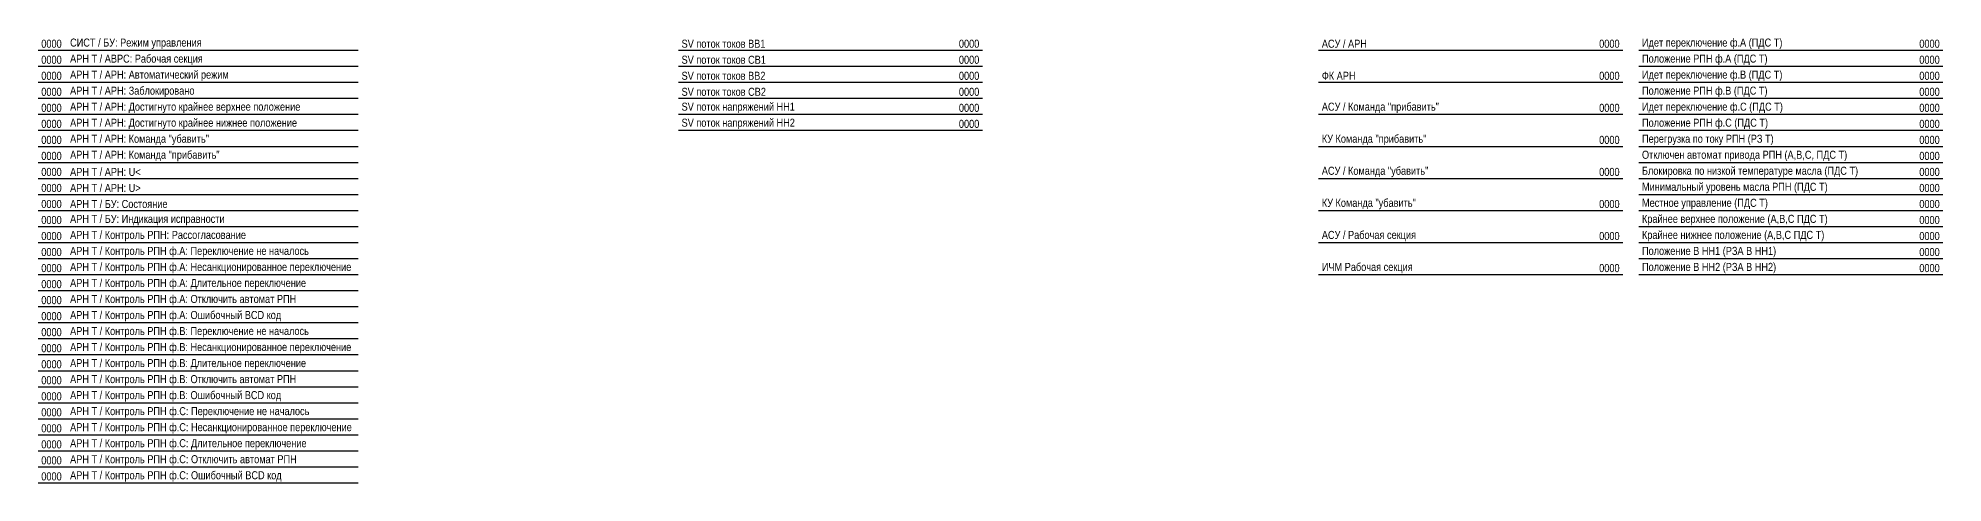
# Model space of a CAD drawing. Header units: millimetres. Extents: x -700 to 1485, y -575 to 4.
# Drawn here: x -700 to -105, y -135 to 4 of the extents above; entities that cross this region are included whole.
import ezdxf

# ---------------------------------------------------------------- set-up
doc = ezdxf.new("R2010")
doc.units = ezdxf.units.MM
for name, color, linetype, lineweight in [('GOOSE', 224, 'Continuous', 30), ('MMS', 190, 'Continuous', 30), ('Вход-Аналоги', 5, 'Continuous', 30), ('Линии связи', 75, 'Continuous', 30), ('Сигналы внутр.', 13, 'Continuous', 30), ('Сигнатура', 153, 'Continuous', 30)]:
    doc.layers.add(name, color=color, linetype=linetype, lineweight=lineweight)
doc.styles.add('Narrow', font='ARIALN.TTF')

msp = doc.modelspace()

# ---------------------------------------------------------------- linework, layer by layer
at = {"layer": 'Линии связи'}
for p, q in [((-700, 0), (-600, 0)), ((-500, 0), (-405, 0)), ((-300, 0), (-205, 0)), ((-200, 0), (-105, 0)), ((-700, -5), (-600, -5)), ((-500, -5), (-405, -5)), ((-200, -5), (-105, -5)), ((-700, -10), (-600, -10)), ((-500, -10), (-405, -10)), ((-300, -10), (-205, -10)), ((-200, -10), (-105, -10)), ((-700, -15), (-600, -15)), ((-500, -15), (-405, -15)), ((-200, -15), (-105, -15)), ((-700, -20), (-600, -20)), ((-500, -20), (-405, -20)), ((-300, -20), (-205, -20)), ((-200, -20), (-105, -20)), ((-700, -25), (-600, -25)), ((-500, -25), (-405, -25)), ((-200, -25), (-105, -25)), ((-700, -30), (-600, -30)), ((-700, -35), (-600, -35)), ((-300, -30), (-205, -30)), ((-200, -30), (-105, -30)), ((-200, -35), (-105, -35)), ((-700, -40), (-600, -40)), ((-300, -40), (-205, -40)), ((-200, -40), (-105, -40)), ((-700, -45), (-600, -45)), ((-200, -45), (-105, -45)), ((-700, -50), (-600, -50)), ((-300, -50), (-205, -50)), ((-200, -50), (-105, -50)), ((-700, -55), (-600, -55)), ((-200, -55), (-105, -55)), ((-700, -60), (-600, -60)), ((-700, -65), (-600, -65)), ((-300, -60), (-205, -60)), ((-200, -60), (-105, -60)), ((-200, -65), (-105, -65)), ((-700, -70), (-600, -70)), ((-300, -70), (-205, -70)), ((-200, -70), (-105, -70)), ((-700, -75), (-600, -75)), ((-700, -80), (-600, -80)), ((-700, -85), (-600, -85)), ((-700, -90), (-600, -90)), ((-700, -95), (-600, -95)), ((-700, -100), (-600, -100)), ((-700, -105), (-600, -105)), ((-700, -110), (-600, -110)), ((-700, -115), (-600, -115)), ((-700, -120), (-600, -120)), ((-700, -125), (-600, -125)), ((-700, -130), (-600, -130)), ((-700, -135), (-600, -135))]:
    msp.add_line(p, q, dxfattribs=at)

# ---------------------------------------------------------------- texts
at = {"layer": 'GOOSE', "char_height": 2.5, "width": 92, "attachment_point": 4, "style": 'Narrow'}
for s, insert in [('Идет переключение ф.А (ПДС Т)', (-199, 2)), ('Положение РПН ф.А (ПДС Т)', (-199, -3)), ('Положение РПН ф.В (ПДС Т)', (-199, -13)), ('Идет переключение ф.В (ПДС Т)', (-199, -8)), ('Идет переключение ф.С (ПДС Т)', (-199, -18)), ('Положение РПН ф.С (ПДС Т)', (-199, -23)), ('Перегрузка по току РПН (РЗ Т)', (-199, -28)), ('Отключен автомат привода РПН (А,В,С, ПДС Т)', (-199, -33)), ('Блокировка по низкой температуре масла (ПДС Т)', (-199, -38)), ('Минимальный уровень масла РПН (ПДС Т)', (-199, -43)), ('Местное управление (ПДС Т)', (-199, -48)), ('Крайнее верхнее положение (А,В,С ПДС Т)', (-199, -53)), ('Крайнее нижнее положение (А,В,С ПДС Т)', (-199, -58)), ('Положение В НН1 (РЗА В НН1)', (-199, -63)), ('Положение В НН2 (РЗА В НН2)', (-199, -68))]:
    msp.add_mtext(s, dxfattribs=dict(at, insert=insert))
at = {"layer": 'MMS', "char_height": 2.5, "width": 92, "attachment_point": 4, "style": 'Narrow'}
for s, insert in [('АСУ / АРН', (-299, 2)), ('ФК АРН', (-299, -8)), ('АСУ / Команда "прибавить"', (-299, -18)), ('КУ Команда "прибавить"', (-299, -28)), ('АСУ / Команда "убавить"', (-299, -38)), ('КУ Команда "убавить"', (-299, -48)), ('АСУ / Рабочая секция', (-299, -58)), ('ИЧМ Рабочая секция', (-299, -68))]:
    msp.add_mtext(s, dxfattribs=dict(at, insert=insert))
at = {"layer": 'Вход-Аналоги', "char_height": 2.5, "width": 92, "attachment_point": 4, "style": 'Narrow'}
for s, insert in [('SV поток токов ВВ1', (-499, 2)), ('SV поток токов СВ1', (-499, -3)), ('SV поток токов ВВ2', (-499, -8)), ('SV поток токов СВ2', (-499, -13)), ('SV поток напряжений НН1', (-499, -18)), ('SV поток напряжений НН2', (-499, -23))]:
    msp.add_mtext(s, dxfattribs=dict(at, insert=insert))
at = {"layer": 'Сигналы внутр.', "char_height": 2.5, "width": 100, "attachment_point": 4, "style": 'Narrow'}
for s, insert in [('СИСТ / БУ: Режим управления', (-690, 2)), ('АРН Т / АВРС: Рабочая секция', (-690, -3)), ('АРН Т / АРН: Автоматический режим', (-690, -8)), ('АРН Т / АРН: Заблокировано', (-690, -13)), ('АРН Т / АРН: Достигнуто крайнее верхнее положение', (-690, -18)), ('АРН Т / АРН: Достигнуто крайнее нижнее положение', (-690, -23)), ('АРН Т / АРН: Команда "убавить"', (-690, -28)), ('АРН Т / АРН: Команда "прибавить"', (-690, -33)), ('АРН Т / АРН: U<', (-690, -38)), ('АРН Т / АРН: U>', (-690, -43)), ('АРН Т / БУ: Состояние', (-690, -48)), ('АРН Т / БУ: Индикация исправности', (-690, -53)), ('АРН Т / Контроль РПН: Рассогласование', (-690, -58)), ('АРН Т / Контроль РПН ф.А: Переключение не началось', (-690, -63)), ('АРН Т / Контроль РПН ф.А: Несанкционированное переключение', (-690, -68)), ('АРН Т / Контроль РПН ф.А: Длительное переключение', (-690, -73)), ('АРН Т / Контроль РПН ф.А: Отключить автомат РПН', (-690, -78)), ('АРН Т / Контроль РПН ф.А: Ошибочный BCD код', (-690, -83)), ('АРН Т / Контроль РПН ф.В: Переключение не началось', (-690, -88)), ('АРН Т / Контроль РПН ф.В: Несанкционированное переключение', (-690, -93)), ('АРН Т / Контроль РПН ф.В: Длительное переключение', (-690, -98)), ('АРН Т / Контроль РПН ф.В: Отключить автомат РПН', (-690, -103)), ('АРН Т / Контроль РПН ф.В: Ошибочный BCD код', (-690, -108)), ('АРН Т / Контроль РПН ф.С: Переключение не началось', (-690, -113)), ('АРН Т / Контроль РПН ф.С: Несанкционированное переключение', (-690, -118)), ('АРН Т / Контроль РПН ф.С: Длительное переключение', (-690, -123)), ('АРН Т / Контроль РПН ф.С: Отключить автомат РПН', (-690, -128)), ('АРН Т / Контроль РПН ф.С: Ошибочный BCD код', (-690, -133))]:
    msp.add_mtext(s, dxfattribs=dict(at, insert=insert))
at = {"layer": 'Сигнатура', "char_height": 2.5, "style": 'Narrow'}
for insert, width, attachment_point in [((-699, 2), 15, 4), ((-406, 2), 10, 6), ((-206, 2), 10, 6), ((-106, 2), 10, 6), ((-699, -3), 15, 4), ((-406, -3), 10, 6), ((-106, -3), 10, 6), ((-699, -8), 15, 4), ((-699, -13), 15, 4), ((-406, -8), 10, 6), ((-406, -13), 10, 6), ((-206, -8), 10, 6), ((-106, -8), 10, 6), ((-106, -13), 10, 6), ((-699, -18), 15, 4), ((-406, -18), 10, 6), ((-206, -18), 10, 6), ((-106, -18), 10, 6), ((-699, -23), 15, 4), ((-406, -23), 10, 6), ((-106, -23), 10, 6), ((-699, -28), 15, 4), ((-206, -28), 10, 6), ((-106, -28), 10, 6), ((-699, -33), 15, 4), ((-106, -33), 10, 6), ((-699, -38), 15, 4), ((-206, -38), 10, 6), ((-106, -38), 10, 6), ((-699, -43), 15, 4), ((-699, -48), 15, 4), ((-206, -48), 10, 6), ((-106, -43), 10, 6), ((-106, -48), 10, 6), ((-699, -53), 15, 4), ((-106, -53), 10, 6), ((-699, -58), 15, 4), ((-206, -58), 10, 6), ((-106, -58), 10, 6), ((-699, -63), 15, 4), ((-106, -63), 10, 6), ((-699, -68), 15, 4), ((-206, -68), 10, 6), ((-106, -68), 10, 6), ((-699, -73), 15, 4), ((-699, -78), 15, 4), ((-699, -83), 15, 4), ((-699, -88), 15, 4), ((-699, -93), 15, 4), ((-699, -98), 15, 4), ((-699, -103), 15, 4), ((-699, -108), 15, 4), ((-699, -113), 15, 4), ((-699, -118), 15, 4), ((-699, -123), 15, 4), ((-699, -128), 15, 4), ((-699, -133), 15, 4)]:
    msp.add_mtext('0000', dxfattribs=dict(at, insert=insert, width=width, attachment_point=attachment_point))

doc.saveas('drawing.dxf')
